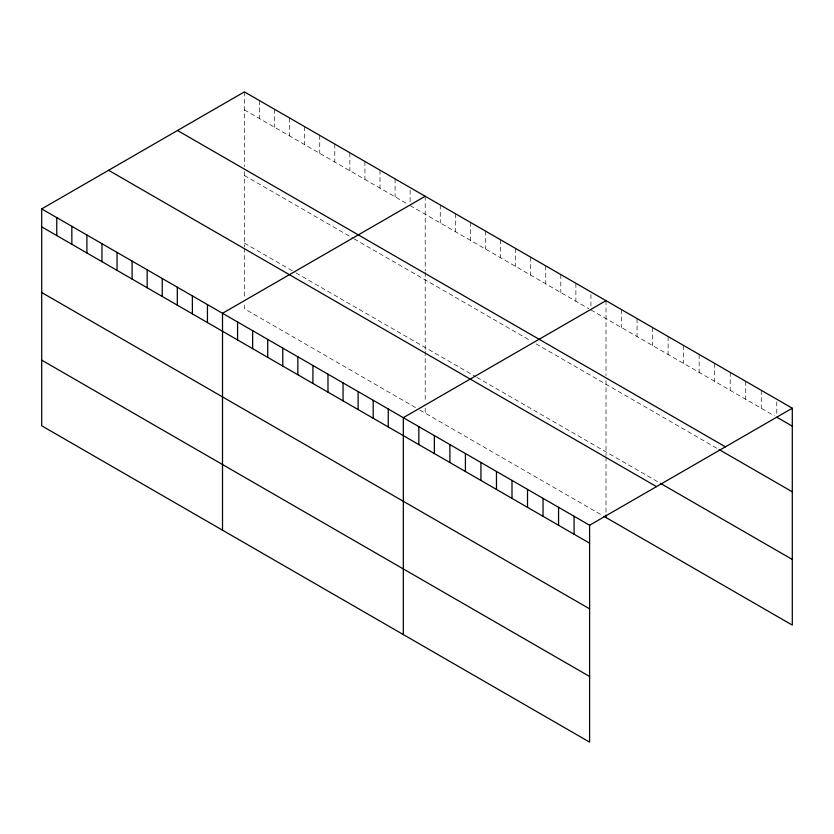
<?xml version="1.0" encoding="UTF-8"?>
<svg xmlns="http://www.w3.org/2000/svg" width="834" height="834" viewBox="0 0 834 834"><rect width="100%" height="100%" fill="white"/><g stroke="black" fill="none" stroke-linecap="round" stroke-linejoin="round"><path stroke-width="0.63" stroke-dasharray="4.17 3.13" d="M244.393 91.876L244.393 166.654M244.393 109.848L407.982 204.288M410.13 205.539L588.794 308.684M590.941 309.925L774.557 415.937M244.393 175.484L353.095 238.243M354.169 238.868L530.674 340.772M536.053 343.879L718.001 448.932M244.393 243.121L294.975 272.322M296.049 272.947L475.787 376.718M476.86 377.333L659.235 482.636M415.509 407.565L244.393 308.768L244.393 303.712M419.815 410.047L602.784 515.683M776.777 401.821L776.777 414.644M761.254 390.291L761.254 408.253M745.732 381.326L745.732 399.288M730.209 372.36L730.209 390.322M714.675 363.395L714.675 381.367M699.153 354.44L699.153 372.402M683.63 345.474L683.63 363.436M668.107 336.509L668.107 354.471M652.584 327.543L652.584 345.516M637.061 318.588L637.061 336.55M621.538 309.623L621.538 327.585M606.016 300.657L606.016 375.436M606.016 380.481L606.016 455.687M606.016 456.949L606.016 513.754M590.941 294.527L590.941 307.36M575.877 283.258L575.877 301.23M560.813 274.563L560.813 292.526M545.738 265.858L545.738 283.831M530.674 257.164L530.674 275.126M515.61 248.469L515.61 266.432M500.536 239.765L500.536 257.727M485.471 231.07L485.471 249.032M470.407 222.365L470.407 240.328M455.333 213.671L455.333 231.633M440.269 204.966L440.269 222.939M425.204 196.271L425.204 271.04M425.204 272.301L425.204 350.04M425.204 351.302L425.204 401.79M425.204 408.107L425.204 413.153M410.13 190.142L410.13 201.682M395.066 178.872L395.066 196.834M380.002 170.167L380.002 188.14M364.927 161.473L364.927 179.435M349.863 152.778L349.863 170.741M334.799 144.073L334.799 162.036M319.724 135.379L319.724 153.341M304.66 126.674L304.66 144.636M289.596 117.98L289.596 135.942M274.522 109.275L274.522 127.248M259.457 100.58L259.457 118.543M244.393 171.7L244.393 246.906M244.393 248.167L244.393 298.666"/><path stroke-width="1.25" d="M41.7 208.907L589.607 525.232L589.607 742.124L41.7 425.788L41.7 208.907L244.393 91.876L792.3 408.212L792.3 625.093L603.858 516.298M425.204 196.271L222.511 313.292L222.511 530.174M606.016 300.657L403.322 417.678L403.322 634.57M589.607 525.232L792.3 408.212M776.777 417.219L792.3 426.174M177.506 130.5L725.413 446.826M719.116 449.568L792.3 491.82M660.34 483.272L792.3 559.458M108.587 170.282L656.494 486.618M41.7 226.869L589.607 543.195M41.7 292.515L589.607 608.841M41.7 360.142L589.607 676.478M606.016 515.016L606.016 517.549M574.084 516.277L574.084 534.24M558.561 507.312L558.561 525.274M543.038 498.346L543.038 516.309M527.515 489.381L527.515 507.353M511.993 480.426L511.993 498.388M496.47 471.46L496.47 489.422M480.937 462.495L480.937 480.457M465.414 453.529L465.414 471.502M449.891 444.574L449.891 462.536M434.368 435.609L434.368 453.571M418.845 426.643L418.845 444.605M388.258 408.983L388.258 426.945M373.184 400.278L373.184 418.251M358.12 391.584L358.12 409.546M343.055 382.889L343.055 400.852M327.981 374.185L327.981 392.147M312.917 365.49L312.917 383.452M297.853 356.785L297.853 374.747M282.778 348.091L282.778 366.053M267.714 339.386L267.714 357.359M252.65 330.691L252.65 348.654M237.575 321.987L237.575 339.959M207.447 304.598L207.447 322.56M192.373 295.893L192.373 313.855M177.308 287.198L177.308 305.161M162.244 278.493L162.244 296.456M147.17 269.799L147.17 287.761M132.106 261.094L132.106 279.056M117.041 252.4L117.041 270.362M101.967 243.695L101.967 261.668M86.903 235L86.903 252.963M71.839 226.295L71.839 244.268M56.764 217.601L56.764 235.563"/></g></svg>
